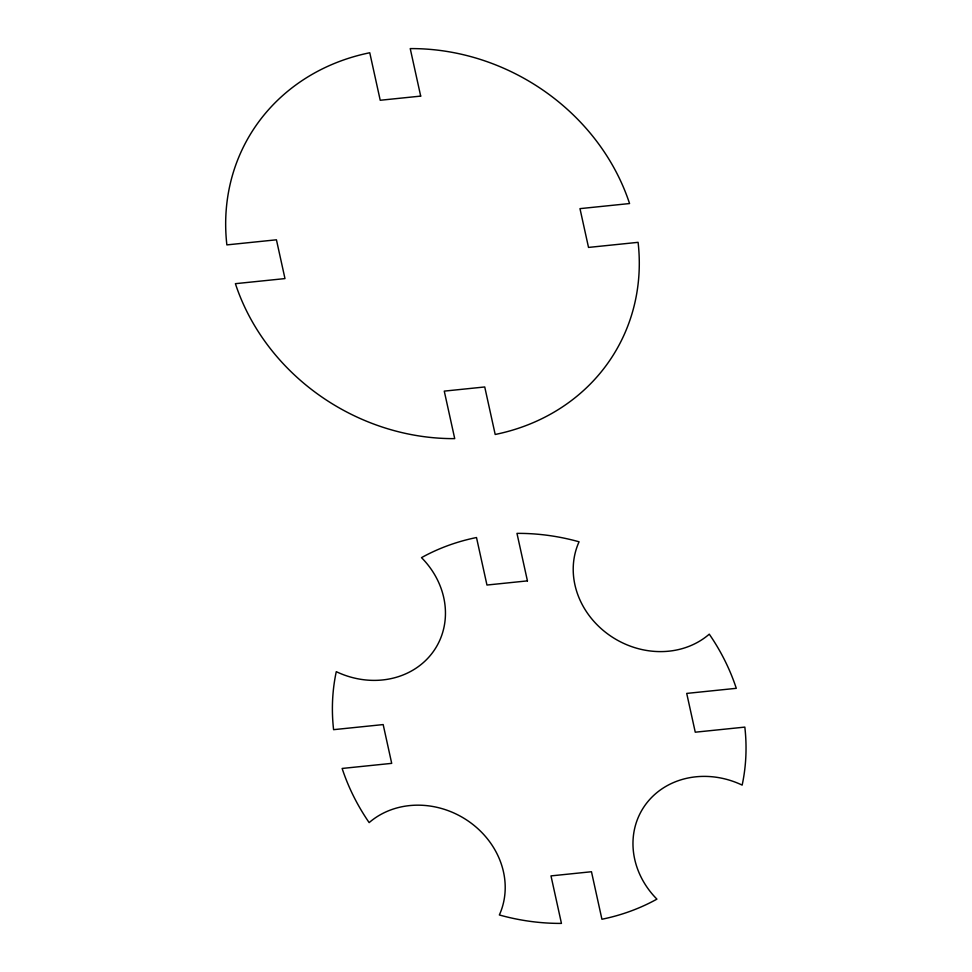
<?xml version="1.0" encoding="UTF-8"?>
<svg xmlns="http://www.w3.org/2000/svg" width="972" height="972" viewBox="0 0 972 972"><rect width="100%" height="100%" fill="white"/><g stroke="black" fill="none" stroke-linecap="round" stroke-linejoin="round"><path stroke-width="1.46" d="M420.694 96.106L380.222 100.262L369.761 52.755A212.406 188.92 29.9 0 0 226.865 244.895L276.437 239.805L284.978 278.587L235.394 283.678A212.406 188.92 29.9 0 0 454.726 438.627L444.265 391.121L484.736 386.965L495.198 434.472A212.406 188.92 29.9 0 0 638.094 242.332L588.522 247.423L579.98 208.64L629.564 203.549A212.406 188.92 29.9 0 0 410.233 48.6L420.694 96.106M527.432 580.879L486.96 585.035L476.499 537.528A212.406 188.92 29.9 0 0 421.508 557.636A81.417 72.414 29.9 0 1 432.504 652.686A81.417 72.414 29.9 0 1 336.276 671.664A212.406 188.92 29.9 0 0 333.59 729.668L383.175 724.577L391.704 763.36L342.132 768.451A212.406 188.92 29.9 0 0 369.153 822.604A81.417 72.414 29.9 0 1 469.355 821.838A81.417 72.414 29.9 0 1 499.353 914.968A212.406 188.92 29.9 0 0 561.452 923.4L550.99 875.894L591.474 871.738L601.923 919.245A212.406 188.92 29.9 0 0 656.914 899.136A81.417 72.414 29.9 0 1 645.918 804.087A81.417 72.414 29.9 0 1 742.158 785.109A212.406 188.92 29.9 0 0 744.831 727.105L695.259 732.195L686.718 693.413L736.29 688.322A212.406 188.92 29.9 0 0 709.268 634.169A81.417 72.414 29.9 0 1 609.067 634.935A81.417 72.414 29.9 0 1 579.069 541.793A212.406 188.92 29.9 0 0 516.97 533.373L527.432 580.879"/></g></svg>
